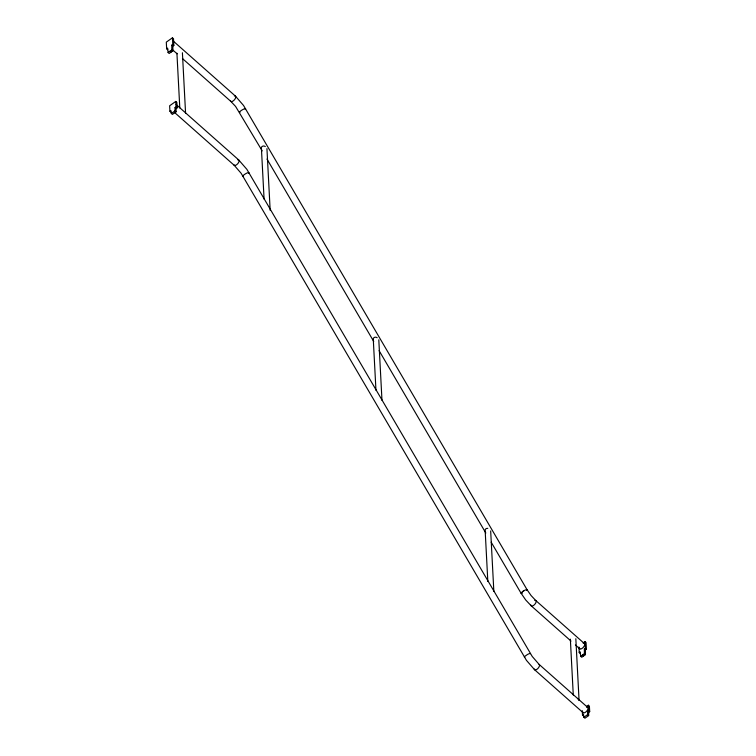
<?xml version="1.0" encoding="UTF-8"?>
<svg xmlns="http://www.w3.org/2000/svg" width="756" height="756" viewBox="0 0 756 756"><rect width="100%" height="100%" fill="white"/><g stroke="black" fill="none" stroke-linecap="round" stroke-linejoin="round"><path stroke-width="1.13" d="M169.93 111.245L170.913 110.546L171.31 113.476L172.377 114.421L176.063 111.812L174.995 110.867L175.071 107.607L176.054 106.908L175.77 101.436L169.637 105.774L169.93 111.245L170.998 112.19M176.063 111.812L176.139 108.552L175.071 107.607M583.566 715.97L582.498 715.025L583.481 714.325L583.878 717.255L584.946 718.2L588.64 715.592L587.573 714.647L587.639 711.387L588.631 710.687L588.338 705.216L586.59 706.454M588.64 715.592L588.707 712.332L587.639 711.387M526.686 590.408L527.102 589.774L243.536 105.471L235.352 96.04L173.682 41.438M584.303 643.488L535.768 600.51L531.043 595.492L527.102 589.774A3.506 0.709 -30.3 0 0 524.059 590.634L521.413 592.506A3.506 0.709 -30.3 0 0 522.528 593.006M171.801 45.162L172.869 46.107L172.878 50.86L169.174 53.478L168.106 52.533L171.81 49.915L171.801 45.162L172.784 44.462L172.434 37.8L166.301 42.138L166.651 48.8L167.719 49.745M584.369 648.941L585.437 649.886L585.456 654.639L581.742 657.257L580.674 656.312L584.388 653.694L584.369 648.941L585.352 648.242L585.002 641.579L583.254 642.817M166.651 48.8L167.634 48.1L168.106 52.533M172.869 46.107L173.852 45.407L173.502 38.745L172.434 37.8M176.139 108.552L177.121 107.853L176.838 102.381L175.77 101.436M171.31 113.476L174.995 110.867M580.296 653.524L579.228 652.579L580.211 651.88L580.674 656.312M585.437 649.886L586.42 649.187L586.07 642.524L585.002 641.579M588.707 712.332L589.699 711.632L589.406 706.161L588.338 705.216M583.878 717.255L587.573 714.647M522.538 591.589L524.059 590.634M172.784 44.462L173.852 45.407M172.737 49.953L177.14 53.846M182.432 58.533L230.882 101.436L235.607 106.454L262.209 150.898M171.81 49.915L172.878 50.86M169.958 51.219L171.026 52.164M176.148 104.536L238.698 159.932L246.891 169.353L532.224 656.454L539.113 664.401L587.648 707.37M176.054 106.908L177.121 107.853M174.324 112.275L234.228 165.328L241.126 173.266L526.46 660.366L534.653 669.788L583.188 712.766M585.352 648.242L586.42 649.187M571.016 641.069L531.307 605.906L525.685 599.952L521.007 593.139L491.192 542.194M575.42 644.972L579.833 648.884M584.388 653.694L585.456 654.639M582.526 654.998L583.594 655.943M588.631 710.687L589.699 711.632M266.981 159.053L373.719 341.447M379.087 350.623L485.825 533.018M578.935 647.023L579.228 652.579M582.271 710.64L582.498 715.025M575.836 638.707L579.068 700.434A4.631 3.648 -3 0 0 577.452 698.412M570.355 639.17L573.284 695.066M490.672 530.929L493.848 591.494M487.828 581.477L485.144 530.23A2.24 1.767 -3 0 1 487.781 528.368M378.803 339.765L381.978 400.33M375.959 390.304L373.266 339.057A2.24 1.767 -3 0 1 375.902 337.195A4.631 3.648 -3 0 1 377.187 337.743M266.934 148.592L270.166 210.319M264.08 199.13L261.396 147.892A2.24 1.767 -3 0 1 264.033 146.021A4.631 3.648 -3 0 1 265.318 146.579M182.404 52.759L185.579 113.324M176.923 53.222L179.796 107.966M239.954 112.361A3.506 0.709 -30.3 0 1 242.6 109.677A3.506 0.709 -30.3 0 1 245.237 109.44M234.341 95.936A3.506 1.682 -48.5 0 1 234.54 99.679A3.506 1.682 -48.5 0 1 230.476 100.614M524.758 657.21A3.506 0.709 -30.3 0 1 524.768 656.397L527.404 654.526A3.506 0.709 -30.3 0 1 530.447 653.657M243.3 176.252A3.506 0.709 -30.3 0 1 245.955 173.559A3.506 0.709 -30.3 0 1 248.582 173.332M237.686 159.828A3.506 1.682 -48.5 0 1 237.885 163.561A3.506 1.682 -48.5 0 1 233.821 164.496M534.757 600.406A3.506 1.682 -48.5 0 1 534.955 604.138A3.506 1.682 -48.5 0 1 530.892 605.074M539.113 664.401A3.506 1.682 -48.5 0 1 537.677 668.691A3.506 1.682 -48.5 0 1 534.237 668.965M583.292 643.384A3.506 1.682 -48.5 0 1 583.49 647.117A3.506 1.682 -48.5 0 1 579.427 648.053M586.637 707.266A3.506 1.682 -48.5 0 1 586.836 711.009A3.506 1.682 -48.5 0 1 582.772 711.944"/></g></svg>
